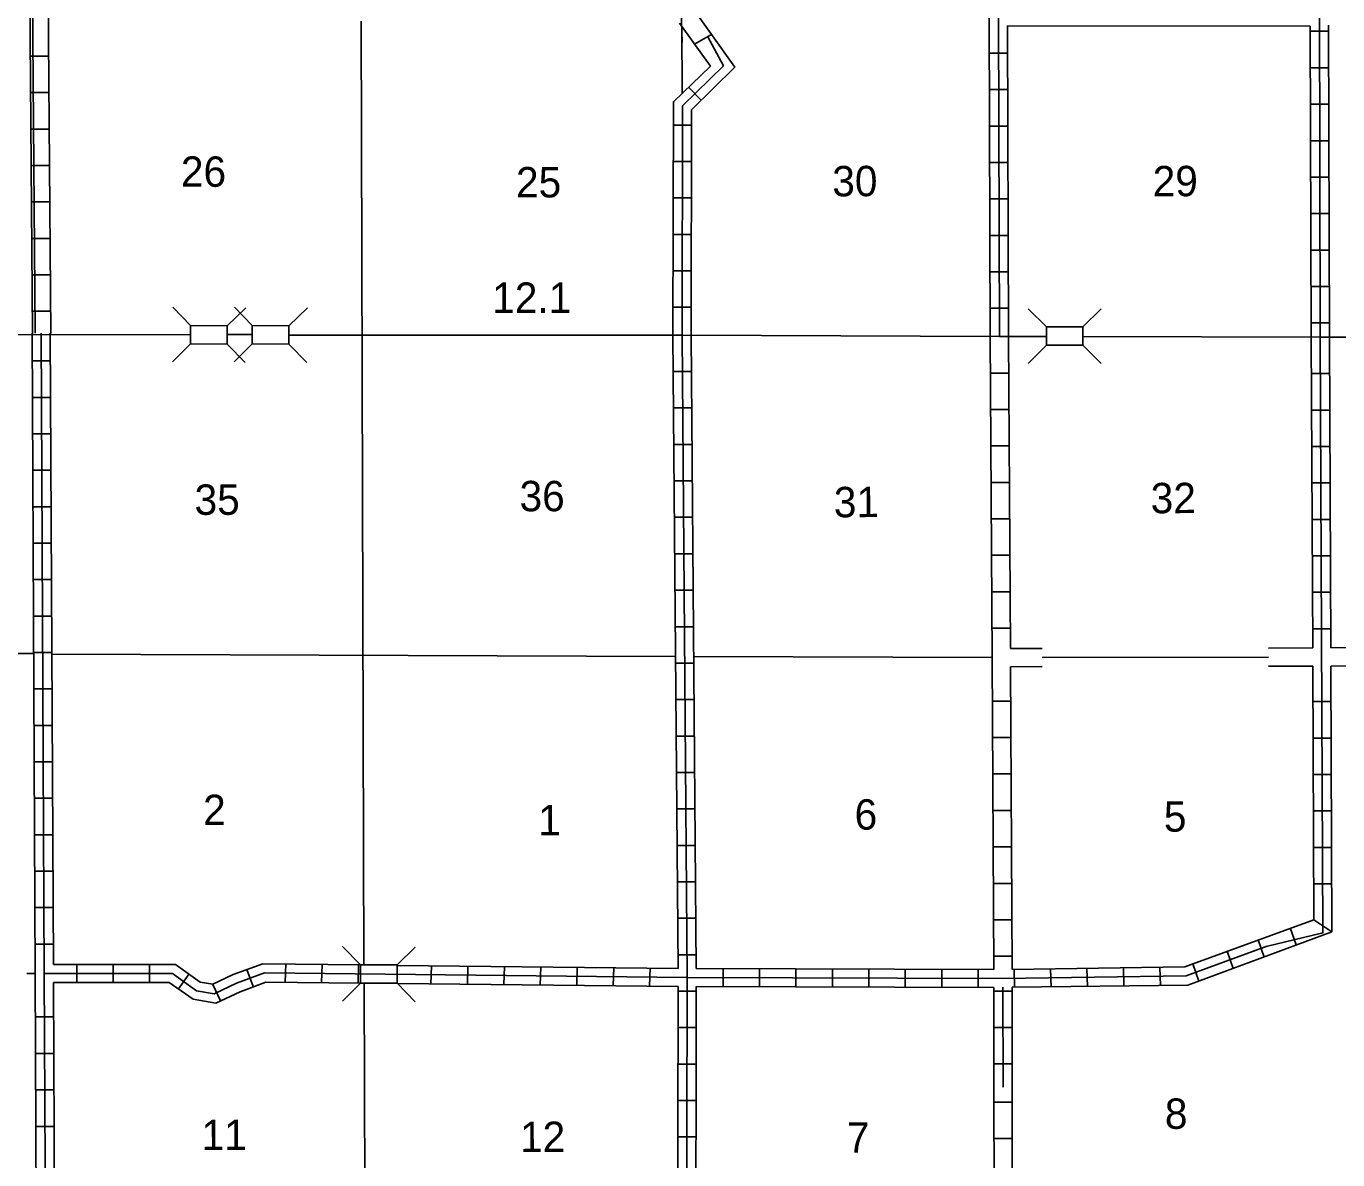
# Model space of a CAD drawing. Extents: x 1590636 to 2162085, y 16166019 to 16543965.
# Drawn here: x 1737433 to 1759026, y 16270029 to 16288688 of the extents above; entities that cross this region are included whole.
import ezdxf

# ---------------------------------------------------------------- set-up
doc = ezdxf.new("R2010")
doc.units = 0
for name, color, linetype in [('L11', 7, 'Continuous'), ('L13', 7, 'Continuous'), ('L14', 7, 'Continuous'), ('L18', 7, 'Continuous'), ('L28', 7, 'Continuous'), ('L3', 7, 'Continuous'), ('L8', 7, 'Continuous')]:
    doc.layers.add(name, color=color, linetype=linetype)

msp = doc.modelspace()

# ---------------------------------------------------------------- linework, layer by layer
at = {"layer": 'L11'}
for p, q in [((1753638, 16278445), (1754160, 16278446)), ((1753638, 16278145), (1754160, 16278146))]:
    msp.add_line(p, q, dxfattribs=at)
for points in [[(1757886, 16278452), (1758613, 16278454)], [(1758913, 16278454), (1763871, 16278479)], [(1757885, 16278152), (1758613, 16278154)], [(1758913, 16278154), (1763871, 16278179)]]:
    msp.add_lwpolyline(points, dxfattribs=at)
at = {"layer": 'L13'}
for p, q in [((1742947, 16288770), (1742989, 16273237)), ((1748229, 16288683), (1748232, 16287583)), ((1732573, 16278379), (1737555, 16278362)), ((1737855, 16278354), (1748122, 16278312)), ((1748422, 16278312), (1753338, 16278295)), ((1737580, 16273095), (1737445, 16273095)), ((1742997, 16272937), (1743014, 16267829))]:
    msp.add_line(p, q, dxfattribs=at)
msp.add_lwpolyline([(1754160, 16278296), (1757886, 16278302)], dxfattribs=at)
at = {"layer": 'L18'}
for p, q in [((1740139, 16283762), (1739847, 16284062)), ((1740739, 16283754), (1741047, 16284054)), ((1741155, 16283762), (1740864, 16284062)), ((1741755, 16283754), (1742064, 16284054)), ((1754230, 16283737), (1753930, 16284037)), ((1754830, 16283737), (1755130, 16284037)), ((1740139, 16283762), (1740139, 16283462)), ((1740139, 16283762), (1740739, 16283754)), ((1740739, 16283754), (1740739, 16283454)), ((1741155, 16283762), (1741155, 16283462)), ((1741155, 16283762), (1741755, 16283754)), ((1741755, 16283754), (1741755, 16283454)), ((1754230, 16283737), (1754230, 16283437)), ((1754230, 16283737), (1754830, 16283737)), ((1754830, 16283737), (1754830, 16283437)), ((1740139, 16283462), (1739839, 16283162)), ((1740139, 16283462), (1740739, 16283454)), ((1740739, 16283454), (1741039, 16283154)), ((1741155, 16283462), (1740855, 16283162)), ((1741155, 16283462), (1741755, 16283454)), ((1741755, 16283454), (1742055, 16283154)), ((1754230, 16283437), (1753930, 16283137)), ((1754230, 16283437), (1754830, 16283437)), ((1754830, 16283437), (1755130, 16283137)), ((1742939, 16273237), (1742639, 16273537)), ((1743539, 16273237), (1743839, 16273529)), ((1742939, 16273237), (1742939, 16272937)), ((1742939, 16273237), (1743539, 16273237)), ((1743539, 16273237), (1743539, 16272937)), ((1742939, 16272937), (1742639, 16272637)), ((1742939, 16272937), (1743539, 16272937)), ((1743539, 16272937), (1743839, 16272629))]:
    msp.add_line(p, q, dxfattribs=at)
at = {"layer": 'L3'}
for points in [[(1733641, 16283600), (1740139, 16283612)], [(1740739, 16283612), (1741155, 16283612)], [(1741755, 16283604), (1748230, 16283604), (1753455, 16283579), (1754222, 16283579)], [(1754838, 16283579), (1758738, 16283570), (1759205, 16283570)]]:
    msp.add_lwpolyline(points, dxfattribs=at)
at = {"layer": 'L8'}
for p, q in [((1758697, 16299404), (1758738, 16283570)), ((1737497, 16294204), (1737580, 16283637)), ((1737455, 16294054), (1737539, 16283629)), ((1737755, 16294054), (1737839, 16283629)), ((1753288, 16288845), (1753305, 16283579)), ((1753438, 16288845), (1753455, 16283579)), ((1753588, 16288695), (1753605, 16283579)), ((1758572, 16288687), (1758588, 16283570)), ((1758872, 16288704), (1758888, 16283570)), ((1748438, 16288395), (1748705, 16288545)), ((1758572, 16288604), (1758872, 16288604)), ((1753288, 16288245), (1753588, 16288245)), ((1737505, 16288195), (1737805, 16288195)), ((1758580, 16288004), (1758880, 16288004)), ((1737505, 16287595), (1737805, 16287595)), ((1748338, 16287687), (1748547, 16287470)), ((1753288, 16287645), (1753588, 16287645)), ((1758580, 16287404), (1758880, 16287404)), ((1737514, 16286995), (1737814, 16286995)), ((1748088, 16287062), (1748388, 16287062)), ((1753297, 16287045), (1753597, 16287045)), ((1758580, 16286804), (1758880, 16286804)), ((1737514, 16286395), (1737814, 16286395)), ((1748088, 16286462), (1748388, 16286462)), ((1753297, 16286445), (1753597, 16286445)), ((1758580, 16286204), (1758880, 16286204)), ((1748088, 16285862), (1748388, 16285862)), ((1737522, 16285795), (1737822, 16285795)), ((1753297, 16285845), (1753597, 16285845)), ((1758580, 16285604), (1758880, 16285604)), ((1748080, 16285262), (1748380, 16285262)), ((1753297, 16285245), (1753597, 16285245)), ((1737530, 16285195), (1737830, 16285195)), ((1758588, 16285004), (1758888, 16285004)), ((1737530, 16284595), (1737830, 16284595)), ((1748080, 16284662), (1748380, 16284662)), ((1753305, 16284645), (1753605, 16284645)), ((1758588, 16284404), (1758888, 16284404)), ((1737539, 16283995), (1737839, 16283995)), ((1748080, 16284062), (1748380, 16284062)), ((1753305, 16284045), (1753605, 16284045)), ((1758588, 16283804), (1758888, 16283804)), ((1737830, 16283179), (1737530, 16283179)), ((1748088, 16283004), (1748388, 16283004)), ((1753305, 16282979), (1753605, 16282979)), ((1758588, 16282970), (1758888, 16282970)), ((1737839, 16282579), (1737539, 16282579)), ((1748089, 16282404), (1748388, 16282404)), ((1753313, 16282379), (1753613, 16282379)), ((1758597, 16282370), (1758897, 16282370)), ((1737839, 16281979), (1737539, 16281979)), ((1748097, 16281804), (1748397, 16281804)), ((1753313, 16281779), (1753613, 16281779)), ((1758597, 16281770), (1758897, 16281770)), ((1737839, 16281379), (1737539, 16281379)), ((1748097, 16281204), (1748397, 16281204)), ((1753322, 16281179), (1753622, 16281179)), ((1758597, 16281170), (1758897, 16281170)), ((1737847, 16280779), (1737547, 16280779)), ((1748105, 16280604), (1748405, 16280604)), ((1753322, 16280579), (1753622, 16280579)), ((1758605, 16280570), (1758905, 16280570)), ((1737847, 16280179), (1737547, 16280179)), ((1748105, 16280004), (1748405, 16280004)), ((1753330, 16279979), (1753630, 16279979)), ((1758605, 16279970), (1758905, 16279970)), ((1737847, 16279579), (1737547, 16279579)), ((1748114, 16279404), (1748414, 16279404)), ((1753330, 16279379), (1753630, 16279379)), ((1758605, 16279370), (1758905, 16279370)), ((1737855, 16278979), (1737555, 16278979)), ((1748122, 16278804), (1748422, 16278804)), ((1753338, 16278779), (1753638, 16278779)), ((1758605, 16278770), (1758905, 16278770)), ((1737855, 16278379), (1737555, 16278379)), ((1748122, 16278204), (1748422, 16278204)), ((1737855, 16277779), (1737555, 16277779)), ((1748130, 16277604), (1748430, 16277604)), ((1753338, 16277579), (1753638, 16277579)), ((1758613, 16277570), (1758913, 16277570)), ((1737864, 16277179), (1737564, 16277179)), ((1748130, 16277004), (1748430, 16277004)), ((1753347, 16276979), (1753647, 16276979)), ((1758613, 16276970), (1758913, 16276970)), ((1737864, 16276579), (1737564, 16276579)), ((1748138, 16276404), (1748438, 16276404)), ((1753347, 16276379), (1753647, 16276379)), ((1758622, 16276370), (1758922, 16276370)), ((1737864, 16275979), (1737564, 16275979)), ((1748138, 16275804), (1748438, 16275804)), ((1753347, 16275779), (1753647, 16275779)), ((1758622, 16275770), (1758922, 16275770)), ((1737872, 16275379), (1737572, 16275379)), ((1748147, 16275204), (1748447, 16275204)), ((1753355, 16275179), (1753655, 16275179)), ((1758622, 16275170), (1758922, 16275170)), ((1737872, 16274779), (1737572, 16274779)), ((1748155, 16274604), (1748455, 16274604)), ((1753355, 16274579), (1753655, 16274579)), ((1758630, 16274570), (1758930, 16274570)), ((1737872, 16274179), (1737572, 16274179)), ((1748155, 16274004), (1748455, 16274004)), ((1753363, 16273979), (1753663, 16273979)), ((1758629, 16273980), (1758929, 16273779)), ((1758243, 16273848), (1758343, 16273565)), ((1737880, 16273579), (1737580, 16273579)), ((1757713, 16273650), (1757813, 16273366)), ((1748164, 16273404), (1748464, 16273404)), ((1753363, 16273379), (1753663, 16273379)), ((1757205, 16273462), (1757305, 16273179)), ((1738264, 16273245), (1738264, 16272945)), ((1738864, 16273245), (1738864, 16272945)), ((1739464, 16273245), (1739464, 16272945)), ((1741064, 16273162), (1741172, 16272879)), ((1741705, 16273254), (1741697, 16272954)), ((1742305, 16273245), (1742297, 16272945)), ((1742905, 16273237), (1742897, 16272937)), ((1744105, 16273220), (1744097, 16272920)), ((1744705, 16273220), (1744697, 16272920)), ((1745305, 16273212), (1745297, 16272912)), ((1745905, 16273204), (1745897, 16272904)), ((1746505, 16273195), (1746497, 16272895)), ((1747105, 16273195), (1747097, 16272895)), ((1747705, 16273187), (1747697, 16272887)), ((1748905, 16273179), (1748905, 16272879)), ((1749505, 16273179), (1749505, 16272879)), ((1750105, 16273170), (1750105, 16272870)), ((1750705, 16273170), (1750705, 16272870)), ((1751305, 16273170), (1751305, 16272870)), ((1751905, 16273170), (1751905, 16272870)), ((1752505, 16273162), (1752505, 16272862)), ((1753105, 16273162), (1753105, 16272862)), ((1753697, 16273162), (1753705, 16272862)), ((1754297, 16273170), (1754305, 16272870)), ((1754897, 16273179), (1754905, 16272879)), ((1755497, 16273187), (1755505, 16272887)), ((1756097, 16273195), (1756105, 16272895)), ((1756638, 16273254), (1756738, 16272970)), ((1740114, 16273087), (1739939, 16272845)), ((1740505, 16272912), (1740630, 16272645)), ((1748164, 16272804), (1748464, 16272804)), ((1753364, 16272803), (1753662, 16272803)), ((1737880, 16272379), (1737580, 16272379)), ((1748164, 16272204), (1748464, 16272204)), ((1753365, 16272206), (1753663, 16272206)), ((1737889, 16271779), (1737589, 16271779)), ((1748164, 16271604), (1748464, 16271604)), ((1753366, 16271609), (1753665, 16271610)), ((1737889, 16271179), (1737589, 16271179)), ((1748164, 16271004), (1748464, 16271004)), ((1753363, 16270979), (1753663, 16270979)), ((1737889, 16270579), (1737589, 16270579)), ((1748155, 16270404), (1748455, 16270404)), ((1753372, 16270379), (1753672, 16270379))]:
    msp.add_line(p, q, dxfattribs=at)
for points in [[(1748122, 16299420), (1748138, 16294137), (1748147, 16292645), (1748005, 16292145), (1747989, 16291854), (1748147, 16291279), (1748230, 16288420)], [(1748380, 16283604), (1748388, 16287312), (1749097, 16288012), (1748364, 16289045)], [(1748080, 16283604), (1748088, 16287445), (1748697, 16288029), (1748191, 16288737)], [(1753588, 16288695), (1758572, 16288687)], [(1748230, 16283604), (1748238, 16287379), (1748913, 16288037), (1748655, 16288512)], [(1737530, 16283637), (1737580, 16273095), (1737605, 16267987)], [(1737680, 16283637), (1737730, 16273095), (1737755, 16267837), (1737780, 16262537), (1737805, 16257378)], [(1737739, 16273095), (1739839, 16273095), (1740239, 16272812), (1740530, 16272762), (1740897, 16272937), (1741355, 16273104), (1748314, 16273029), (1753513, 16273012), (1756530, 16273054), (1757847, 16273537), (1758780, 16273762), (1758738, 16283570)], [(1737830, 16283637), (1737880, 16273245)], [(1748080, 16283604), (1748164, 16273179)], [(1748230, 16283604), (1748314, 16273029), (1748305, 16267820), (1748364, 16262529), (1748372, 16257428), (1748380, 16251987)], [(1748380, 16283604), (1748464, 16273179)], [(1753305, 16283579), (1753338, 16278295), (1753363, 16273162)], [(1753605, 16283579), (1753638, 16278445)], [(1758613, 16278454), (1758588, 16283570)], [(1758913, 16278454), (1758888, 16283570)], [(1753638, 16278145), (1753663, 16273162)], [(1758629, 16273980), (1758613, 16278154)], [(1758929, 16273779), (1758913, 16278154)], [(1753663, 16273162), (1756505, 16273204), (1758629, 16273980)], [(1753663, 16272870), (1756555, 16272904), (1758929, 16273779)], [(1737880, 16273245), (1739889, 16273245), (1740297, 16272954), (1740505, 16272920), (1740839, 16273079), (1741330, 16273254), (1742939, 16273237)], [(1743539, 16273229), (1748164, 16273179)], [(1748464, 16273179), (1753363, 16273162)], [(1737880, 16272945), (1739789, 16272945), (1740180, 16272670), (1740555, 16272604), (1740955, 16272795), (1741380, 16272954), (1742938, 16272937)], [(1737880, 16272945), (1737905, 16267987)], [(1743547, 16272929), (1748164, 16272879)], [(1748164, 16272879), (1748155, 16267820)], [(1748464, 16272879), (1748455, 16267820), (1748514, 16262679)], [(1748464, 16272879), (1753363, 16272862)], [(1753363, 16272862), (1753366, 16271222)], [(1753513, 16272870), (1753516, 16271222)], [(1753663, 16272870), (1753666, 16271222)], [(1753366, 16271222), (1753372, 16267629)], [(1753666, 16271222), (1753672, 16267929)]]:
    msp.add_lwpolyline(points, dxfattribs=at)

# ---------------------------------------------------------------- texts
at = {"layer": 'L14'}
for s, rotation, p in [('26', 360, (1739980, 16286045)), ('25', 360, (1745497, 16285870)), ('30', 0.2829, (1750705, 16285887)), ('29', 0.2829, (1755980, 16285887)), ('35', 360, (1740205, 16280645)), ('36', 360, (1745555, 16280704)), ('31', 0.2829, (1750730, 16280604)), ('32', 0.2829, (1755947, 16280670)), ('2', 0.2829, (1740347, 16275537)), ('6', 0.2829, (1751072, 16275462)), ('5', 0.2829, (1756163, 16275429)), ('1', 0.2829, (1745864, 16275370)), ('8', 0.2829, (1756180, 16270537)), ('11', 0.2829, (1740322, 16270187)), ('12', 0.2829, (1745564, 16270154)), ('7', 0.2829, (1750947, 16270145))]:
    msp.add_text(s, height=500, rotation=rotation, dxfattribs=at).set_placement(p)
at = {"layer": 'L28'}
msp.add_text('12.1', height=500, rotation=360, dxfattribs=at).set_placement((1745105, 16283970))

doc.saveas('drawing.dxf')
